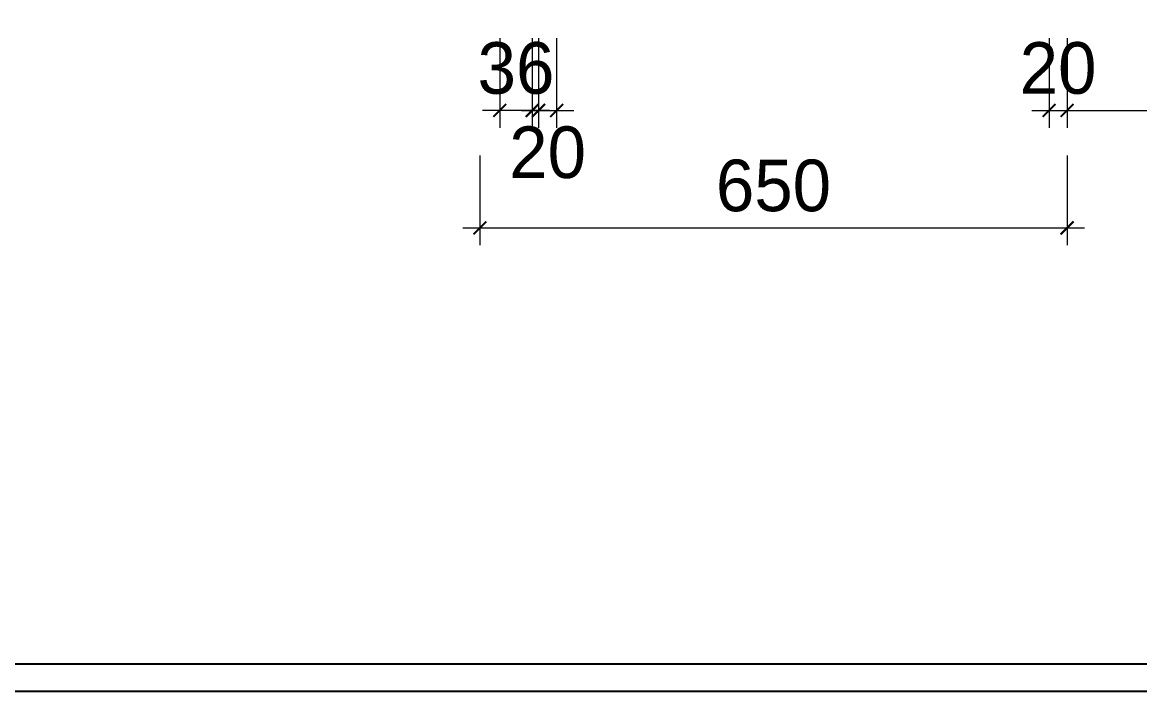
# Model space of a CAD drawing. Header units: millimetres. Extents: x 0 to 28440, y -12508 to -2066.
# Drawn here: x 15000 to 16236, y -12436 to -11695 of the extents above; entities that cross this region are included whole.
import ezdxf

# ---------------------------------------------------------------- set-up
doc = ezdxf.new("R2010")
doc.units = ezdxf.units.MM
for name, color, linetype in [('CAD_  Default', 7, 'Continuous'), ('SH-尺寸标注', 32, 'Continuous'), ('图框', 4, 'Continuous')]:
    doc.layers.add(name, color=color, linetype=linetype)
doc.styles.get("Standard").update_dxf_attribs({"font": 'GothicA1-Regular.ttf'})
doc.dimstyles.new('D_8_1.4', dxfattribs={"dimtxt": 57.14286, "dimasz": 14.285715, "dimexe": 19.04762, "dimexo": 0, "dimgap": 0, "dimtad": 1, "dimdec": 0, "dimzin": 1, "dimdsep": 46, "dimtxsty": 'Standard', "dimblk": 'ARCHTICK', "dimcen": 0.09, "dimdle": 19.04762, "dimclrd": 32, "dimclre": 32, "dimclrt": 2, "dimadec": 0, "dimazin": 0, "dimtfac": 1, "dimtdec": 4, "dimtix": 1, "dimtmove": 2, "dimatfit": 3, "dimfxl": 80.000002, "dimfxlon": 1, "dimtolj": 1, "dimtzin": 0, "dimlwd": 9, "dimlwe": 9, "dimarcsym": 0})

# ---------------------------------------------------------------- blocks, each defined once
blk = doc.blocks.new('_Frame5385020')
at = {"layer": 'CAD_  Default', "color": 255, "linetype": 'Continuous', "flags": 128}
for points in [[(35.4125, 0.17), (35.4125, -22.83), (0.8017, -22.83), (0.8017, 0.17), (35.4125, 0.17)], [(0.9267, -22.705), (0.9267, 0.045), (31.9125, 0.045), (31.9125, -22.705), (0.9267, -22.705)]]:
    blk.add_lwpolyline(points, dxfattribs=at)
blk = doc.blocks.new('_ArchTick')
at = {"color": 0, "linetype": 'ByBlock', "const_width": 0.15}
blk.add_lwpolyline([(-0.5, -0.5), (0.5, 0.5)], dxfattribs=at)
blk = doc.blocks.new('*D187')
at = {"layer": 'Defpoints', "color": 0}
for p in [(15506.2, -11842.7), (16156.2, -11842.7), (16156.2, -11922.7)]:
    blk.add_point(p, dxfattribs=at)
at = {"layer": 'SH-尺寸标注', "color": 32, "linetype": 'Continuous', "lineweight": 9}
for p, q in [((15506.2, -11842.7), (15506.2, -11941.8)), ((16156.2, -11842.7), (16156.2, -11941.8)), ((15487.2, -11922.7), (16175.3, -11922.7))]:
    blk.add_line(p, q, dxfattribs=at)
at = {"layer": 'SH-尺寸标注', "color": 32, "lineweight": 9, "xscale": 14.28571493455343, "yscale": 14.28571493455343, "zscale": 14.28571493455343, "rotation": 180}
blk.add_blockref('_ArchTick', (15506.2, -11922.7), dxfattribs=at)
at = {"layer": 'SH-尺寸标注', "color": 32, "lineweight": 9, "xscale": 14.28571493455343, "yscale": 14.28571493455343, "zscale": 14.28571493455343}
blk.add_blockref('_ArchTick', (16156.2, -11922.7), dxfattribs=at)
at = {"layer": 'SH-尺寸标注', "color": 2, "insert": (15831.2, -11876.1), "char_height": 57.14, "attachment_point": 5}
blk.add_mtext('\\A1;650', dxfattribs=at)
blk = doc.blocks.new('*D184')
at = {"layer": 'Defpoints', "color": 0}
for p in [(15528.2, -11712.7), (15564.2, -11712.7), (15528.2, -11792.7)]:
    blk.add_point(p, dxfattribs=at)
at = {"layer": 'SH-尺寸标注', "color": 32, "linetype": 'Continuous', "lineweight": 9}
for p, q in [((15528.2, -11712.7), (15528.2, -11811.8)), ((15564.2, -11712.7), (15564.2, -11811.8)), ((15583.3, -11792.7), (15509.2, -11792.7))]:
    blk.add_line(p, q, dxfattribs=at)
at = {"layer": 'SH-尺寸标注', "color": 32, "lineweight": 9, "xscale": 14.28571493455343, "yscale": 14.28571493455343, "zscale": 14.28571493455343, "rotation": 180}
blk.add_blockref('_ArchTick', (15528.2, -11792.7), dxfattribs=at)
at = {"layer": 'SH-尺寸标注', "color": 32, "lineweight": 9, "xscale": 14.28571493455343, "yscale": 14.28571493455343, "zscale": 14.28571493455343}
blk.add_blockref('_ArchTick', (15564.2, -11792.7), dxfattribs=at)
at = {"layer": 'SH-尺寸标注', "color": 2, "insert": (15546.2, -11746.1), "char_height": 57.14, "attachment_point": 5}
blk.add_mtext('\\A1;36', dxfattribs=at)
blk = doc.blocks.new('*D183')
at = {"layer": 'Defpoints', "color": 0}
for p in [(16156.2, -11712.7), (16606.2, -11712.7), (16606.2, -11792.7)]:
    blk.add_point(p, dxfattribs=at)
at = {"layer": 'SH-尺寸标注', "color": 32, "linetype": 'Continuous', "lineweight": 9}
for p, q in [((16156.2, -11712.7), (16156.2, -11811.8)), ((16606.2, -11712.7), (16606.2, -11811.8)), ((16137.2, -11792.7), (16625.3, -11792.7))]:
    blk.add_line(p, q, dxfattribs=at)
at = {"layer": 'SH-尺寸标注', "color": 32, "lineweight": 9, "xscale": 14.28571493455343, "yscale": 14.28571493455343, "zscale": 14.28571493455343, "rotation": 180}
blk.add_blockref('_ArchTick', (16156.2, -11792.7), dxfattribs=at)
at = {"layer": 'SH-尺寸标注', "color": 32, "lineweight": 9, "xscale": 14.28571493455343, "yscale": 14.28571493455343, "zscale": 14.28571493455343}
blk.add_blockref('_ArchTick', (16606.2, -11792.7), dxfattribs=at)
at = {"layer": 'SH-尺寸标注', "color": 2, "insert": (16381.2, -11746.1), "char_height": 57.14, "attachment_point": 5}
blk.add_mtext('\\A1;450', dxfattribs=at)
blk = doc.blocks.new('*D180')
at = {"layer": 'Defpoints', "color": 0}
for p in [(15571.2, -11712.7), (15591.2, -11712.7), (15591.2, -11792.7)]:
    blk.add_point(p, dxfattribs=at)
at = {"layer": 'SH-尺寸标注', "color": 32, "linetype": 'Continuous', "lineweight": 9}
for p, q in [((15571.2, -11712.7), (15571.2, -11811.8)), ((15591.2, -11712.7), (15591.2, -11811.8)), ((15552.2, -11792.7), (15610.3, -11792.7))]:
    blk.add_line(p, q, dxfattribs=at)
at = {"layer": 'SH-尺寸标注', "color": 32, "lineweight": 9, "xscale": 14.28571493455343, "yscale": 14.28571493455343, "zscale": 14.28571493455343, "rotation": 180}
blk.add_blockref('_ArchTick', (15571.2, -11792.7), dxfattribs=at)
at = {"layer": 'SH-尺寸标注', "color": 32, "lineweight": 9, "xscale": 14.28571493455343, "yscale": 14.28571493455343, "zscale": 14.28571493455343}
blk.add_blockref('_ArchTick', (15591.2, -11792.7), dxfattribs=at)
at = {"layer": 'SH-尺寸标注', "color": 2, "insert": (15581.2, -11839.4), "char_height": 57.14, "attachment_point": 5}
blk.add_mtext('\\A1;20', dxfattribs=at)
blk = doc.blocks.new('*D179')
at = {"layer": 'Defpoints', "color": 0}
for p in [(16136.2, -11712.7), (16156.2, -11712.7), (16156.2, -11792.7)]:
    blk.add_point(p, dxfattribs=at)
at = {"layer": 'SH-尺寸标注', "color": 32, "linetype": 'Continuous', "lineweight": 9}
for p, q in [((16136.2, -11712.7), (16136.2, -11811.8)), ((16156.2, -11712.7), (16156.2, -11811.8)), ((16117.2, -11792.7), (16175.3, -11792.7))]:
    blk.add_line(p, q, dxfattribs=at)
at = {"layer": 'SH-尺寸标注', "color": 32, "lineweight": 9, "xscale": 14.28571493455343, "yscale": 14.28571493455343, "zscale": 14.28571493455343, "rotation": 180}
blk.add_blockref('_ArchTick', (16136.2, -11792.7), dxfattribs=at)
at = {"layer": 'SH-尺寸标注', "color": 32, "lineweight": 9, "xscale": 14.28571493455343, "yscale": 14.28571493455343, "zscale": 14.28571493455343}
blk.add_blockref('_ArchTick', (16156.2, -11792.7), dxfattribs=at)
at = {"layer": 'SH-尺寸标注', "color": 2, "insert": (16146.2, -11746.1), "char_height": 57.14, "attachment_point": 5}
blk.add_mtext('\\A1;20', dxfattribs=at)

msp = doc.modelspace()

# ---------------------------------------------------------------- block references
at = {"layer": '图框', "color": 7, "xscale": 242.6982421875, "yscale": 242.6982421875}
msp.add_blockref('_Frame5385020', (13605.4, -6895.2), dxfattribs=at)

# ---------------------------------------------------------------- dimensions: what is measured, and where the dimension line sits
at = {"layer": 'SH-尺寸标注', "color": 32, "linetype": 'Continuous'}
for base, p1, p2, picture, middle in [((15528.2, -11792.7), (15564.2, -11712.7), (15528.2, -11712.7), '*D184', (15546.2, -11746.1)), ((16156.2, -11792.7), (16136.2, -11712.7), (16156.2, -11712.7), '*D179', (16146.2, -11746.1)), ((16606.2, -11792.7), (16156.2, -11712.7), (16606.2, -11712.7), '*D183', (16381.2, -11746.1)), ((15591.2, -11792.7), (15571.2, -11712.7), (15591.2, -11712.7), '*D180', (15581.2, -11839.4)), ((16156.2, -11922.7), (15506.2, -11842.7), (16156.2, -11842.7), '*D187', (15831.2, -11876.1))]:
    dim = msp.add_linear_dim(base=base, p1=p1, p2=p2, dimstyle='D_8_1.4', override={"dimscale": 1, "dimclrt": 2}, dxfattribs=at)
    dim.commit()
    dim.dimension.update_dxf_attribs({"geometry": picture, "text_midpoint": middle, "dimtype": 160})

doc.saveas('drawing.dxf')
